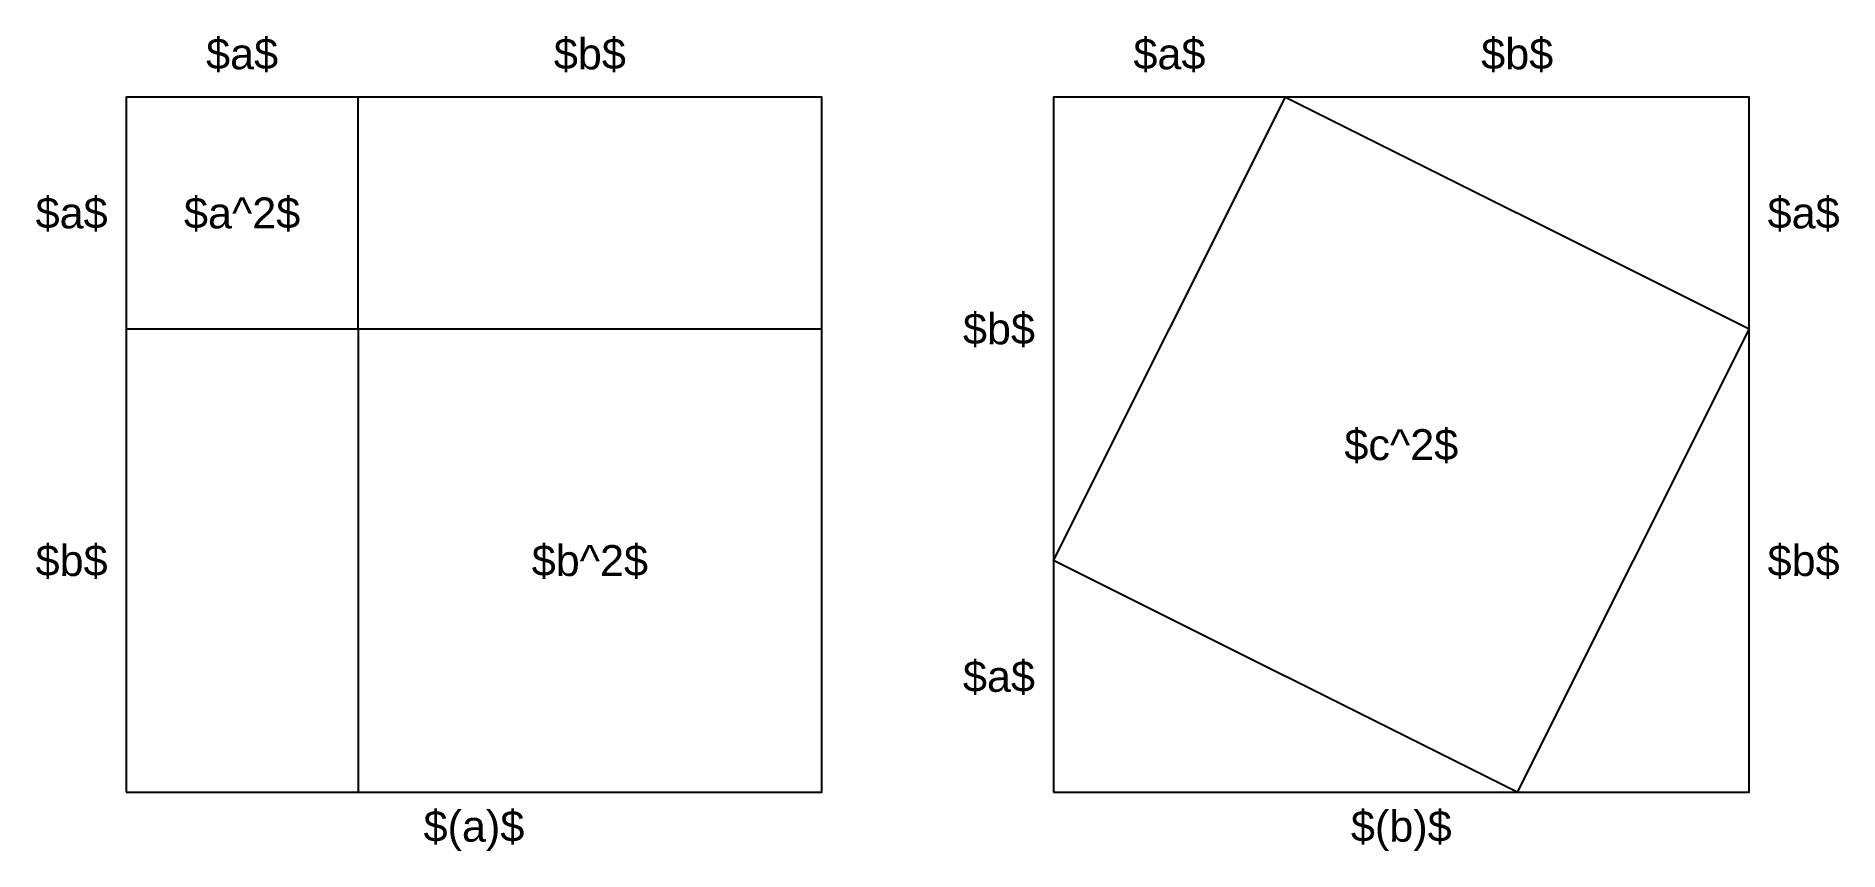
# Model space of a CAD drawing. Header units: inches. Extents: x 42 to 1208, y 62 to 590.
import ezdxf
from ezdxf.enums import TextEntityAlignment as Align

# ---------------------------------------------------------------- set-up
doc = ezdxf.new("R2010")
doc.units = ezdxf.units.IN
doc.header["$MEASUREMENT"] = 0
doc.styles.get("Standard").update_dxf_attribs({"font": 'arial.ttf'})

msp = doc.modelspace()

# ---------------------------------------------------------------- linework, layer by layer
for p, q in [((250, 400), (250, 550)), ((700, 250), (850, 550)), ((850, 550), (1150, 400)), ((100, 400), (250, 400)), ((250, 400), (550, 400)), ((250, 400), (250, 100)), ((1150, 400), (1000, 100)), ((1000, 100), (700, 250))]:
    msp.add_line(p, q)
for points in [[(100, 100), (550, 100), (550, 550), (100, 550)], [(700, 100), (1150, 100), (1150, 550), (700, 550)]]:
    msp.add_lwpolyline(points, close=True)

# ---------------------------------------------------------------- texts
for s, p in [('$a$', (175, 562)), ('$b$', (400, 562)), ('$a$', (775, 562)), ('$b$', (1000, 562))]:
    msp.add_text(s, height=20).set_placement(p, align=Align.BOTTOM_CENTER)
for s, p in [('$a$', (88, 475)), ('$b$', (688, 400)), ('$b$', (88, 250)), ('$a$', (688, 175))]:
    msp.add_text(s, height=20).set_placement(p, align=Align.MIDDLE_RIGHT)
for s, p in [('$a^ 2$', (175, 475)), ('$c^ 2$', (925, 325)), ('$b^ 2$', (400, 250))]:
    msp.add_text(s, height=20).set_placement(p, align=Align.MIDDLE_CENTER)
for s, p in [('$a$', (1162, 475)), ('$b$', (1162, 250))]:
    msp.add_text(s, height=20).set_placement(p, align=Align.MIDDLE_LEFT)
for s, p in [('$(a)$', (325, 88)), ('$(b)$', (925, 88))]:
    msp.add_text(s, height=20).set_placement(p, align=Align.TOP_CENTER)

doc.saveas('drawing.dxf')
